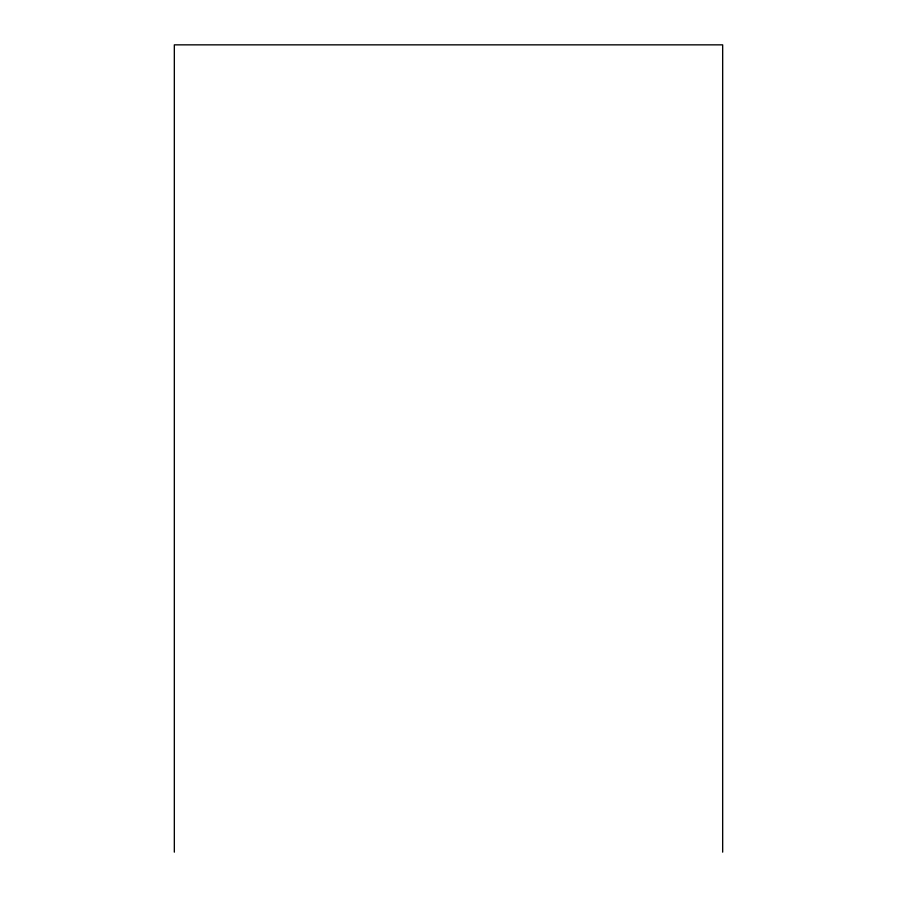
<?xml version="1.0" encoding="UTF-8"?>
<svg xmlns="http://www.w3.org/2000/svg" width="897" height="897" viewBox="0 0 897 897"><rect width="100%" height="100%" fill="white"/><g stroke="black" fill="none" stroke-linecap="round" stroke-linejoin="round"><path stroke-width="1.35" d="M722.668 852.15L722.668 44.85L174.332 44.85L174.332 852.15"/></g></svg>
